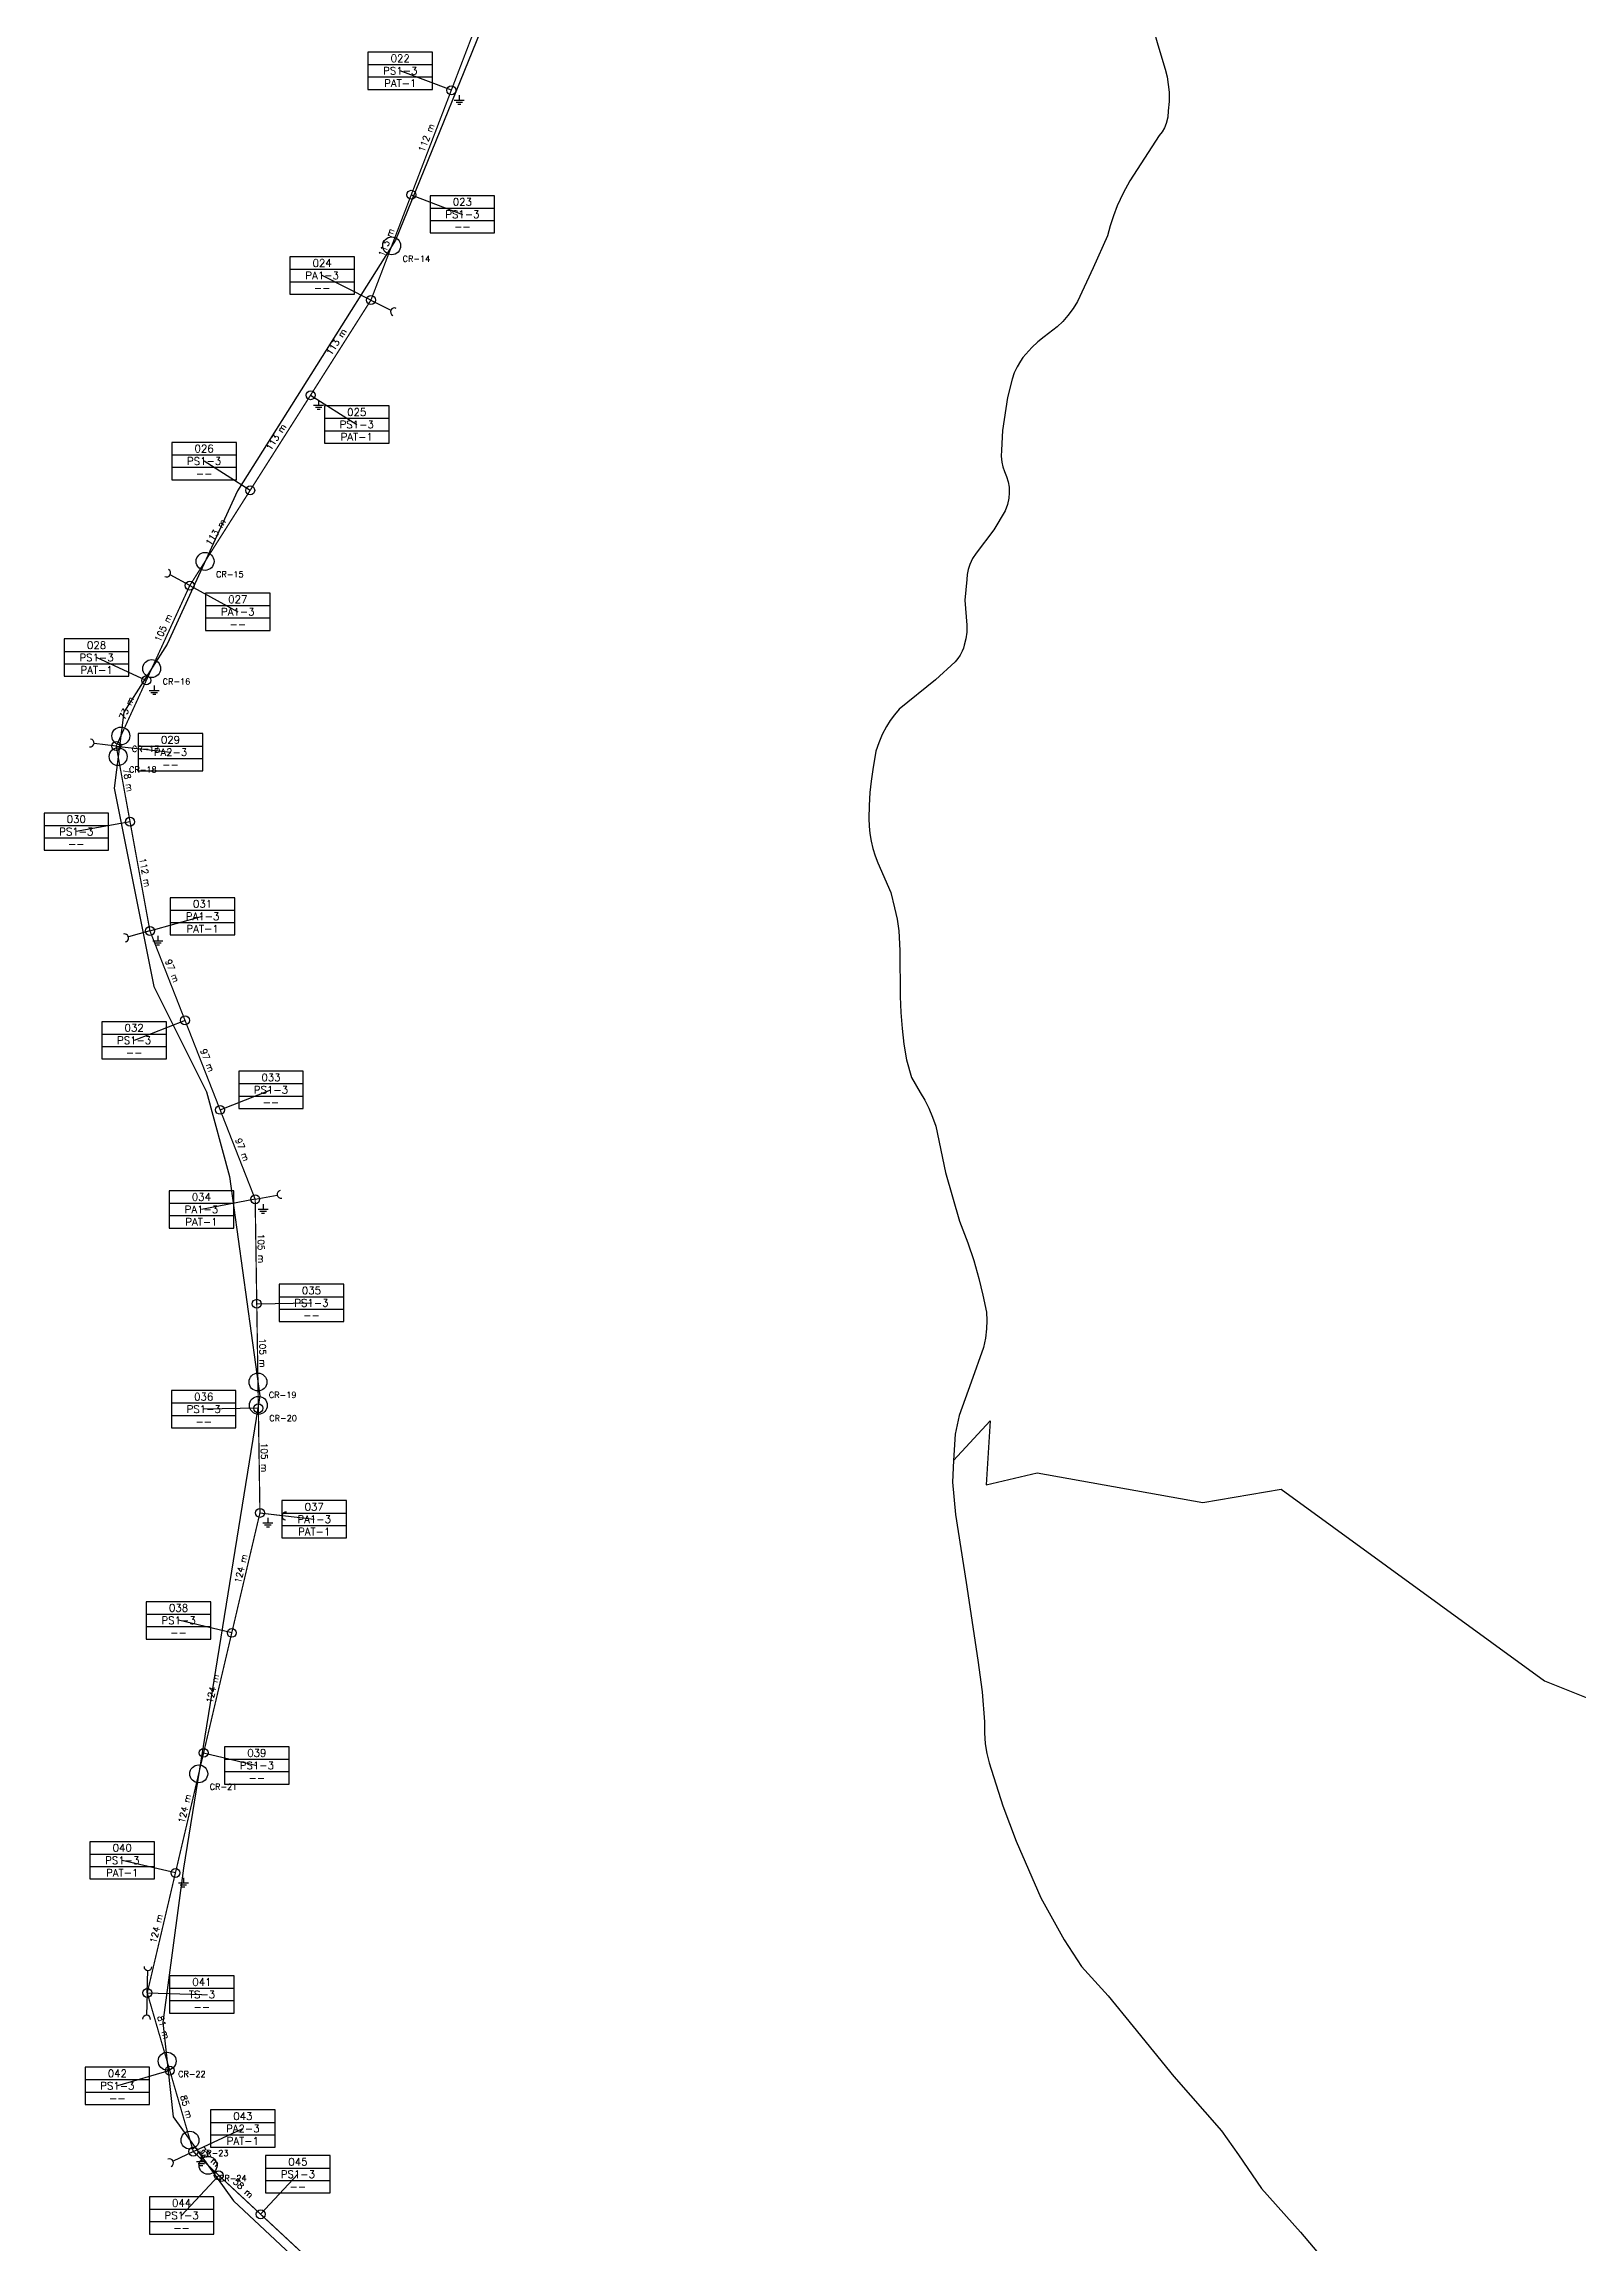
# Model space of a CAD drawing. Header units: metres. Extents: x 405922 to 419705, y 8261045 to 8275273.
# Drawn here: x 408819 to 410362, y 8266508 to 8268721 of the extents above; entities that cross this region are included whole.
import ezdxf
from ezdxf.enums import TextEntityAlignment as Align

# ---------------------------------------------------------------- set-up
doc = ezdxf.new("R2010")
doc.units = ezdxf.units.M
for name, color, linetype in [('CRUCES', 30, 'Continuous'), ('RP_CONDUCTOR', 5, 'Continuous'), ('RP_CUADROPOSTE', 5, 'Continuous'), ('RP_POSTE', 1, 'Continuous'), ('RP_PTIERRA', 2, 'Continuous'), ('RP_RETENIDA', 1, 'Continuous'), ('RP_VANO', 4, 'Continuous'), ('VIAS', 8, 'Continuous')]:
    doc.layers.add(name, color=color, linetype=linetype)
doc.styles.add('ROMANS', font='romans.shx')

# ---------------------------------------------------------------- blocks, each defined once
blk = doc.blocks.new('POSTE_LP')
blk.add_circle((0, 0), 0.9)
blk = doc.blocks.new('PAT')
for p, q in [((0, 0), (0, -1)), ((-1, -1), (1, -1)), ((-0.65, -1.4), (0.65, -1.4)), ((-0.3, -1.8), (0.3, -1.8))]:
    blk.add_line(p, q)
blk = doc.blocks.new('CUADRO_POSTE')
for p, q in [((0, 5), (13, 5)), ((0, 2.5), (13, 2.5))]:
    blk.add_line(p, q)
blk.add_lwpolyline([(0, 0), (13, 0), (13, 7.5), (0, 7.5)], close=True)
at = {"style": 'ROMANS'}
for tag, p in [('NUMERO', (6.5, 6.25)), ('ARMADO', (6.5, 3.75)), ('PAT', (6.5, 1.25))]:
    blk.add_attdef(tag, text='', height=1.5, dxfattribs=at).set_placement(p, align=Align.MIDDLE_CENTER)
blk = doc.blocks.new('RETENIDA')
blk.add_line((0, 0), (4.5, 0))
blk.add_arc((5.3, 0), 0.8, 90, 270)

msp = doc.modelspace()

# ---------------------------------------------------------------- linework, layer by layer
at = {"layer": 'CRUCES'}
for centre in [(409168.5, 8268518), (408980.7, 8268200.5), (408927, 8268092.7), (408895.9, 8268024.9), (408893.2, 8268004.1), (409033.9, 8267375), (409034.3, 8267351.6), (408974.3, 8266980.9), (408942.5, 8266691.9), (408965.5, 8266612.3), (408983.7, 8266587)]:
    msp.add_circle(centre, 9, dxfattribs=at)
at = {"layer": 'RP_CONDUCTOR', "const_width": 1.25}
msp.add_lwpolyline([(410865.2, 8270474.2), (410779, 8270300), (410516.8, 8269908.3), (410407.5, 8269794.3), (410096.9, 8269536.3), (409885.3, 8269474.9), (409458.4, 8269216), (409364.4, 8269029.2), (409147.6, 8268463.4), (408965.3, 8268176.3), (408891.3, 8268014.8), (408925.2, 8267828.8), (409031.1, 8267558.9), (409035.9, 8267243.4), (408922.5, 8266760.5), (408968.9, 8266600.8), (409644, 8265972.9)], dxfattribs=at)
at = {"layer": 'RP_CUADROPOSTE'}
for p, q in [((409228.5, 8268674.4), (409177.1, 8268694.1)), ((409188.2, 8268569.3), (409239.6, 8268549.6)), ((409147.6, 8268463.4), (409098.5, 8268488.1)), ((409086.9, 8268367.7), (409133.3, 8268338.2)), ((409026.1, 8268272), (408979.7, 8268301.5)), ((408965.3, 8268176.2), (409013.6, 8268149.9)), ((408921.5, 8268080.8), (408871.5, 8268103.7)), ((408891.3, 8268014.8), (408945.9, 8268008.5)), ((408905.2, 8267938.6), (408851.1, 8267928.7)), ((408925.2, 8267828.8), (408978.2, 8267843.5)), ((408960.5, 8267738.8), (408909.3, 8267718.7)), ((408995.8, 8267648.8), (409047, 8267668.9)), ((409031.1, 8267558.9), (408977, 8267548.7)), ((409032.7, 8267453.7), (409087.7, 8267454.6)), ((409034.3, 8267348.6), (408979.3, 8267347.7)), ((409035.9, 8267243.4), (409090.5, 8267236.9)), ((409007.6, 8267122.7), (408954, 8267135.3)), ((408979.2, 8267002), (409032.8, 8266989.4)), ((408950.9, 8266881.2), (408897.3, 8266893.8)), ((408922.5, 8266760.5), (408977.5, 8266758.9)), ((408945.2, 8266682.4), (408892.4, 8266667.1)), ((408968.9, 8266600.8), (409018.7, 8266624.1)), ((408994.5, 8266576.9), (408957.1, 8266536.7)), ((409036.6, 8266537.8), (409074.1, 8266578))]:
    msp.add_line(p, q, dxfattribs=at)
at = {"layer": 'VIAS'}
for points in [[(409318.6, 8268883.5), (409172.2, 8268523.8), (409013.2, 8268271.5), (408942.7, 8268117.3), (408898.9, 8268048.7), (408889.2, 8267972.5), (408929, 8267772.8), (408982.2, 8267666.8), (409005.2, 8267581.9), (409035.8, 8267361.2), (408958.9, 8266885.9), (408938.2, 8266730.9), (408948.6, 8266636), (409009.3, 8266551.3), (409713.5, 8265892.5)], [(409935.2, 8268735.5), (409939.6, 8268720), (409946.7, 8268695.8), (409948.7, 8268688.1), (409950, 8268680.4), (409950.7, 8268672.5), (409950.7, 8268663.1), (409949.9, 8268653.8), (409949.4, 8268647.3), (409947.8, 8268641.1), (409946, 8268636.7), (409943.7, 8268632.6), (409940.9, 8268628.8), (409911.2, 8268583.2), (409904.4, 8268570.9), (409898.5, 8268558.2), (409894.8, 8268548.3), (409891.5, 8268538.2), (409888.9, 8268528), (409874.3, 8268495.8), (409858.7, 8268462.1), (409854.1, 8268454.9), (409849, 8268448), (409843.7, 8268442), (409838.1, 8268436.5), (409825.2, 8268426.3), (409818.7, 8268421.3), (409812.7, 8268415.8), (409806.6, 8268409.1), (409803.7, 8268405.5), (409801.1, 8268401.8), (409797.8, 8268396.1), (409795, 8268390.1), (409792.9, 8268383.9), (409788, 8268365.3), (409783.2, 8268332.1), (409782, 8268312.4), (409781.7, 8268306.4), (409782.3, 8268300.5), (409783.4, 8268295.6), (409785.2, 8268290.9), (409787.3, 8268285.8), (409788.8, 8268280.6), (409789.7, 8268275.2), (409789.9, 8268269.6), (409789.4, 8268264.1), (409788, 8268257.7), (409785.8, 8268251.4), (409774.3, 8268232.3), (409756.6, 8268208.8), (409753, 8268203.3), (409750.3, 8268197.5), (409748.7, 8268192.5), (409747.7, 8268187.5), (409747.3, 8268182.3), (409745.3, 8268161.4), (409747.1, 8268136.3), (409747.1, 8268129.4), (409746.2, 8268122.6), (409744.7, 8268116.3), (409743.8, 8268113.2), (409742.6, 8268110.1), (409740.6, 8268106.3), (409738.3, 8268102.8), (409735.6, 8268099.5), (409715.6, 8268081.5), (409679.3, 8268051.8), (409674.6, 8268046.2), (409670.2, 8268040.4), (409666.3, 8268034.3), (409662.1, 8268026.3), (409658.6, 8268018.1), (409655.8, 8268009.5), (409652.5, 8267991.1), (409650.9, 8267979.5), (409649.7, 8267967.9), (409648.9, 8267954.9), (409648.6, 8267942), (409648.9, 8267934.3), (409649.7, 8267926.7), (409651, 8267919.1), (409652.7, 8267911.6), (409654.9, 8267904.3), (409657.6, 8267897.2), (409670.7, 8267867.4), (409674.6, 8267852), (409677, 8267840.6), (409678.9, 8267829), (409679.7, 8267809.2), (409680.2, 8267762.9), (409680.8, 8267746.7), (409682, 8267730.5), (409683.9, 8267714.8), (409686.5, 8267699.1), (409691.4, 8267681.5), (409700.4, 8267666.4), (409705, 8267658.6), (409709.1, 8267650.5), (409712.8, 8267641.6), (409715.9, 8267632.5), (409725.9, 8267585.8), (409740, 8267536.9), (409748.4, 8267514.9), (409754.3, 8267497.1), (409759.4, 8267479.1), (409763.5, 8267462.3), (409767, 8267445.3), (409767.3, 8267436.9), (409767, 8267428.4), (409765.9, 8267419.1), (409764, 8267409.9), (409751.6, 8267374.8), (409739.5, 8267341.5), (409735.6, 8267322.6), (409733.8, 8267296.2), (409732.9, 8267274.3), (409736, 8267241.6), (409746.6, 8267173.2), (409758.3, 8267095.3), (409762.7, 8267063.5), (409764.9, 8267033.3), (409764.9, 8267022.1), (409765.8, 8267010.9), (409767.4, 8267001.3), (409769.8, 8266991.8), (409783.5, 8266948.7), (409796.8, 8266913.2), (409821.8, 8266856), (409845.1, 8266814), (409862.7, 8266786.9), (409889.6, 8266757.6), (409914.6, 8266726.8), (409955.4, 8266676.3), (410003.4, 8266621.8), (410020.6, 8266597.7), (410043.6, 8266563.9), (410083.1, 8266519.8), (410122.8, 8266472.7)], [(409733.8, 8267296.2), (409770.7, 8267335.9), (409766.6, 8267271.6), (409818.1, 8267283.8), (409984.8, 8267253.9), (410063.7, 8267267.3), (410328.6, 8267074.5), (410417.6, 8267038.9), (410497.7, 8267020.7), (410501.8, 8267073), (410573.1, 8267078.7), (410700.4, 8267023.6), (410916.2, 8267063.7), (411041, 8267124.1), (411127.1, 8266968.7), (411316.3, 8266792.9), (411316.9, 8266783.4), (411318.2, 8266762.2), (411409.4, 8266487.2)]]:
    msp.add_lwpolyline(points, dxfattribs=at)

# ---------------------------------------------------------------- block references
at = {"layer": 'RP_CUADROPOSTE', "xscale": 5, "yscale": 5}
for p, values in [((409144.6, 8268675.3), {'NUMERO': '022', 'ARMADO': 'PS1-3', 'PAT': 'PAT-1'}), ((409207.1, 8268530.9), {'NUMERO': '023', 'ARMADO': 'PS1-3', 'PAT': '--'}), ((409066, 8268469.4), {'NUMERO': '024', 'ARMADO': 'PA1-3', 'PAT': '--'}), ((409100.8, 8268319.5), {'NUMERO': '025', 'ARMADO': 'PS1-3', 'PAT': 'PAT-1'}), ((408947.2, 8268282.7), {'NUMERO': '026', 'ARMADO': 'PS1-3', 'PAT': '--'}), ((408981.1, 8268131.1), {'NUMERO': '027', 'ARMADO': 'PA1-3', 'PAT': '--'}), ((408839, 8268085), {'NUMERO': '028', 'ARMADO': 'PS1-3', 'PAT': 'PAT-1'}), ((408913.4, 8267989.8), {'NUMERO': '029', 'ARMADO': 'PA2-3', 'PAT': '--'}), ((408818.6, 8267909.9), {'NUMERO': '030', 'ARMADO': 'PS1-3', 'PAT': '--'}), ((408945.7, 8267824.7), {'NUMERO': '031', 'ARMADO': 'PA1-3', 'PAT': 'PAT-1'}), ((408876.8, 8267700), {'NUMERO': '032', 'ARMADO': 'PS1-3', 'PAT': '--'}), ((409014.5, 8267650.2), {'NUMERO': '033', 'ARMADO': 'PS1-3', 'PAT': '--'}), ((408944.5, 8267529.9), {'NUMERO': '034', 'ARMADO': 'PA1-3', 'PAT': 'PAT-1'}), ((409055.2, 8267435.8), {'NUMERO': '035', 'ARMADO': 'PS1-3', 'PAT': '--'}), ((408946.8, 8267329), {'NUMERO': '036', 'ARMADO': 'PS1-3', 'PAT': '--'}), ((409058, 8267218.2), {'NUMERO': '037', 'ARMADO': 'PA1-3', 'PAT': 'PAT-1'}), ((408921.5, 8267116.5), {'NUMERO': '038', 'ARMADO': 'PS1-3', 'PAT': '--'}), ((409000.3, 8266970.6), {'NUMERO': '039', 'ARMADO': 'PS1-3', 'PAT': '--'}), ((408864.8, 8266875.1), {'NUMERO': '040', 'ARMADO': 'PS1-3', 'PAT': 'PAT-1'}), ((408945, 8266740.2), {'NUMERO': '041', 'ARMADO': 'TS-3', 'PAT': '--'}), ((408859.9, 8266648.3), {'NUMERO': '042', 'ARMADO': 'PS1-3', 'PAT': '--'}), ((408986.2, 8266605.3), {'NUMERO': '043', 'ARMADO': 'PA2-3', 'PAT': 'PAT-1'}), ((409041.6, 8266559.3), {'NUMERO': '045', 'ARMADO': 'PS1-3', 'PAT': '--'}), ((408924.6, 8266517.9), {'NUMERO': '044', 'ARMADO': 'PS1-3', 'PAT': '--'})]:
    msp.add_blockref('CUADRO_POSTE', p, dxfattribs=at).add_auto_attribs(values)
at = {"layer": 'RP_POSTE', "xscale": 5, "yscale": 5}
for p in [(409228.5, 8268674.4), (409188.2, 8268569.3), (409147.6, 8268463.4), (409086.9, 8268367.7), (409026.1, 8268272), (408965.3, 8268176.2), (408921.5, 8268080.8), (408891.3, 8268014.8), (408905.2, 8267938.6), (408925.2, 8267828.8), (408960.5, 8267738.8), (408995.8, 8267648.8), (409031.1, 8267558.9), (409032.7, 8267453.7), (409034.3, 8267348.6), (409035.9, 8267243.4), (409007.6, 8267122.7), (408979.2, 8267002), (408950.9, 8266881.2), (408922.5, 8266760.5), (408945.2, 8266682.4), (408968.9, 8266600.8), (408994.5, 8266576.9), (409036.6, 8266537.8)]:
    msp.add_blockref('POSTE_LP', p, dxfattribs=at)
at = {"layer": 'RP_PTIERRA', "xscale": 5, "yscale": 5}
for p in [(409236.5, 8268669.4), (409094.9, 8268362.7), (408929.5, 8268075.8), (408933.2, 8267823.8), (409039.1, 8267553.9), (409043.9, 8267238.4), (408958.9, 8266876.2), (408976.9, 8266595.8)]:
    msp.add_blockref('PAT', p, dxfattribs=at)
at = {"layer": 'RP_RETENIDA', "xscale": 5, "yscale": 5}
for p, rotation in [((409147.6, 8268463.4), 333.31345620049), ((408965.3, 8268176.2), 151.324690520085), ((408891.3, 8268014.8), 173.4432819675815), ((408925.2, 8267828.8), 195.480605562968), ((409031.1, 8267558.9), 10.70898544639692), ((409035.9, 8267243.4), 353.2514616656018), ((408922.5, 8266760.5), 88.36366975523018), ((408922.5, 8266760.5), 268.3636697552303), ((408968.9, 8266600.8), 205.0617837691817)]:
    msp.add_blockref('RETENIDA', p, dxfattribs=dict(at, rotation=rotation))

# ---------------------------------------------------------------- texts
at = {"layer": 'CRUCES', "style": 'ROMANS'}
for s, p in [('CR-14', (409179.5, 8268502)), ('CR-15', (408991.7, 8268184.5)), ('CR-16', (408938, 8268076.7)), ('CR-17', (408906.9, 8268008.9)), ('CR-18', (408904.2, 8267988.1)), ('CR-19', (409044.9, 8267359)), ('CR-20', (409045.3, 8267335.6)), ('CR-21', (408985.3, 8266964.9)), ('CR-22', (408953.5, 8266675.9)), ('CR-23', (408976.5, 8266596.3)), ('CR-24', (408994.7, 8266571))]:
    msp.add_text(s, height=6, dxfattribs=at).set_placement(p)
at = {"layer": 'RP_VANO', "style": 'ROMANS'}
for s, rotation, p in [('112 m', 69.0374, (409208.3, 8268624.8)), ('113 m', 69.0401, (409167.9, 8268519.4)), ('113 m', 57.5854, (409117.2, 8268418.6)), ('113 m', 57.5897, (409056.5, 8268322.8)), ('113 m', 57.5854, (408995.7, 8268227.1)), ('105 m', 65.3632, (408943.4, 8268131.5)), ('73 m', 65.3621, (408906.4, 8268050.8)), ('78 m', -79.6542, (408898.2, 8267979.7)), ('112 m', -79.6589, (408915.2, 8267886.7)), ('97 m', -68.5828, (408942.9, 8267786.8)), ('97 m', -68.5828, (408978.2, 8267696.8)), ('97 m', -68.5828, (409013.4, 8267606.9)), ('105 m', -89.1228, (409031.9, 8267509.3)), ('105 m', -89.1174, (409033.5, 8267404.2)), ('105 m', -89.1229, (409035.1, 8267299)), ('124 m', 76.7896, (409021.8, 8267186)), ('124 m', 76.7841, (408993.4, 8267065.3)), ('124 m', 76.7851, (408965.1, 8266944.6)), ('124 m', 76.7851, (408936.7, 8266823.9)), ('81 m', -73.8136, (408933.9, 8266724.5)), ('85 m', -73.8185, (408957.1, 8266644.6)), ('35 m', -42.9158, (408981.7, 8266591.8)), ('58 m', -42.9211, (409015.6, 8266560.3))]:
    msp.add_text(s, height=6.5, rotation=rotation, dxfattribs=at).set_placement(p, align=Align.BOTTOM_CENTER)

doc.saveas('drawing.dxf')
